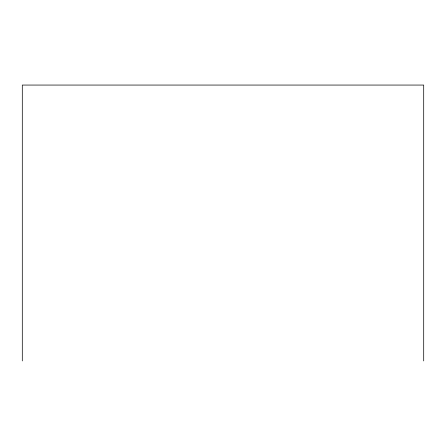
<?xml version="1.0" encoding="UTF-8"?>
<svg xmlns="http://www.w3.org/2000/svg" width="446" height="446" viewBox="0 0 446 446"><rect width="100%" height="100%" fill="white"/><g stroke="black" fill="none" stroke-linecap="round" stroke-linejoin="round"><path stroke-width="0.67" d="M423.7 360.937L423.7 85.063L22.3 85.063L22.3 360.937"/></g></svg>
